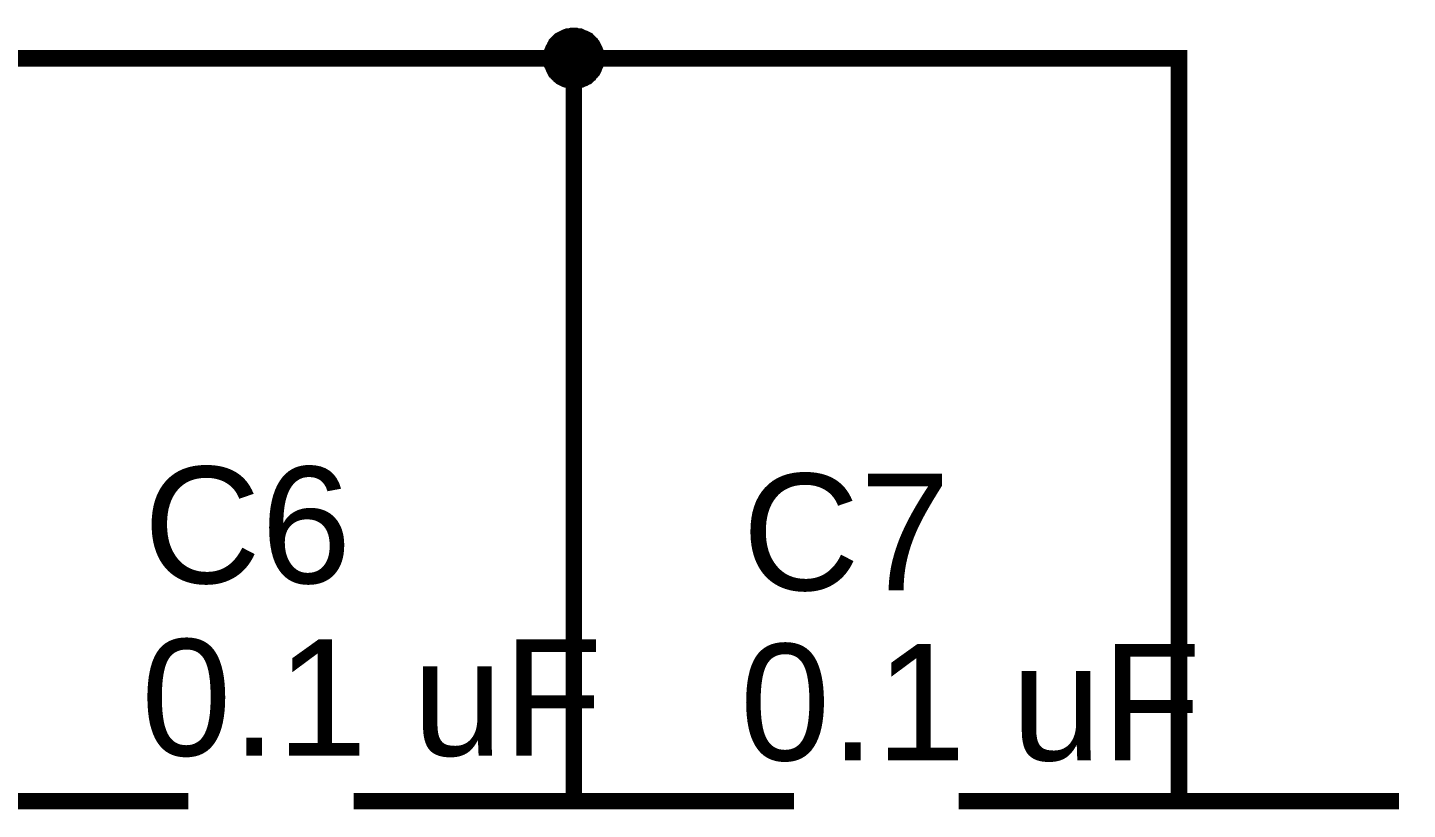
# Model space of a CAD drawing. Header units: millimetres. Extents: x 0 to 594, y 0 to 420.
# Drawn here: x 79.58 to 104.65, y 223.95 to 238.15 of the extents above; entities that cross this region are included whole.
import ezdxf

# ---------------------------------------------------------------- set-up
doc = ezdxf.new("R2010")
doc.units = ezdxf.units.MM
doc.layers.add('Sheet', color=255, linetype='Continuous')
doc.styles.get("Standard").update_dxf_attribs({"font": 'arial.ttf'})

msp = doc.modelspace()

# ---------------------------------------------------------------- linework, layer by layer
at = {"layer": 'Sheet', "color": 0}
for points, const_width in [([(88.992, 237.591), (88.992, 237.623), (88.992, 237.644), (89.003, 237.666), (89.003, 237.697), (89.003, 237.718), (89.013, 237.74), (89.024, 237.771), (89.034, 237.793), (89.045, 237.814), (89.056, 237.835), (89.066, 237.856), (89.077, 237.877), (89.087, 237.898), (89.108, 237.92), (89.119, 237.93), (89.14, 237.951), (89.161, 237.972), (89.172, 237.983), (89.193, 238.004), (89.214, 238.015), (89.235, 238.025), (89.257, 238.036), (89.278, 238.047), (89.299, 238.057), (89.32, 238.068), (89.352, 238.078), (89.373, 238.089), (89.394, 238.089), (89.426, 238.089), (89.447, 238.099), (89.468, 238.099), (89.5, 238.099)], 0.0991), ([(88.992, 237.591), (88.992, 237.623), (88.992, 237.644), (89.003, 237.666), (89.003, 237.697), (89.003, 237.718), (89.013, 237.74), (89.024, 237.771), (89.034, 237.793), (89.045, 237.814), (89.056, 237.835), (89.066, 237.856), (89.077, 237.877), (89.087, 237.898), (89.108, 237.92), (89.119, 237.93), (89.14, 237.951), (89.161, 237.972), (89.172, 237.983), (89.193, 238.004), (89.214, 238.015), (89.235, 238.025), (89.257, 238.036), (89.278, 238.047), (89.299, 238.057), (89.32, 238.068), (89.352, 238.078), (89.373, 238.089), (89.394, 238.089), (89.426, 238.089), (89.447, 238.099), (89.468, 238.099), (89.5, 238.099)], 0.0991), ([(88.992, 237.591), (88.992, 237.623), (88.992, 237.644), (89.003, 237.666), (89.003, 237.697), (89.003, 237.718), (89.013, 237.74), (89.024, 237.771), (89.034, 237.793), (89.045, 237.814), (89.056, 237.835), (89.066, 237.856), (89.077, 237.877), (89.087, 237.898), (89.108, 237.92), (89.119, 237.93), (89.14, 237.951), (89.161, 237.972), (89.172, 237.983), (89.193, 238.004), (89.214, 238.015), (89.235, 238.025), (89.257, 238.036), (89.278, 238.047), (89.299, 238.057), (89.32, 238.068), (89.352, 238.078), (89.373, 238.089), (89.394, 238.089), (89.426, 238.089), (89.447, 238.099), (89.468, 238.099), (89.5, 238.099)], 0.0991), ([(88.992, 237.591), (88.992, 237.623), (88.992, 237.644), (89.003, 237.666), (89.003, 237.697), (89.003, 237.718), (89.013, 237.74), (89.024, 237.771), (89.034, 237.793), (89.045, 237.814), (89.056, 237.835), (89.066, 237.856), (89.077, 237.877), (89.087, 237.898), (89.108, 237.92), (89.119, 237.93), (89.14, 237.951), (89.161, 237.972), (89.172, 237.983), (89.193, 238.004), (89.214, 238.015), (89.235, 238.025), (89.257, 238.036), (89.278, 238.047), (89.299, 238.057), (89.32, 238.068), (89.352, 238.078), (89.373, 238.089), (89.394, 238.089), (89.426, 238.089), (89.447, 238.099), (89.468, 238.099), (89.5, 238.099)], 0.0991), ([(88.992, 237.591), (88.992, 237.623), (88.992, 237.644), (89.003, 237.666), (89.003, 237.697), (89.003, 237.718), (89.013, 237.74), (89.024, 237.771), (89.034, 237.793), (89.045, 237.814), (89.056, 237.835), (89.066, 237.856), (89.077, 237.877), (89.087, 237.898), (89.108, 237.92), (89.119, 237.93), (89.14, 237.951), (89.161, 237.972), (89.172, 237.983), (89.193, 238.004), (89.214, 238.015), (89.235, 238.025), (89.257, 238.036), (89.278, 238.047), (89.299, 238.057), (89.32, 238.068), (89.352, 238.078), (89.373, 238.089), (89.394, 238.089), (89.426, 238.089), (89.447, 238.099), (89.468, 238.099), (89.5, 238.099)], 0.0991), ([(88.992, 237.591), (88.992, 237.623), (88.992, 237.644), (89.003, 237.666), (89.003, 237.697), (89.003, 237.718), (89.013, 237.74), (89.024, 237.771), (89.034, 237.793), (89.045, 237.814), (89.056, 237.835), (89.066, 237.856), (89.077, 237.877), (89.087, 237.898), (89.108, 237.92), (89.119, 237.93), (89.14, 237.951), (89.161, 237.972), (89.172, 237.983), (89.193, 238.004), (89.214, 238.015), (89.235, 238.025), (89.257, 238.036), (89.278, 238.047), (89.299, 238.057), (89.32, 238.068), (89.352, 238.078), (89.373, 238.089), (89.394, 238.089), (89.426, 238.089), (89.447, 238.099), (89.468, 238.099), (89.5, 238.099)], 0.0991), ([(88.992, 237.591), (88.992, 237.623), (88.992, 237.644), (89.003, 237.666), (89.003, 237.697), (89.003, 237.718), (89.013, 237.74), (89.024, 237.771), (89.034, 237.793), (89.045, 237.814), (89.056, 237.835), (89.066, 237.856), (89.077, 237.877), (89.087, 237.898), (89.108, 237.92), (89.119, 237.93), (89.14, 237.951), (89.161, 237.972), (89.172, 237.983), (89.193, 238.004), (89.214, 238.015), (89.235, 238.025), (89.257, 238.036), (89.278, 238.047), (89.299, 238.057), (89.32, 238.068), (89.352, 238.078), (89.373, 238.089), (89.394, 238.089), (89.426, 238.089), (89.447, 238.099), (89.468, 238.099), (89.5, 238.099)], 0.0991), ([(88.992, 237.591), (88.992, 237.623), (88.992, 237.644), (89.003, 237.666), (89.003, 237.697), (89.003, 237.718), (89.013, 237.74), (89.024, 237.771), (89.034, 237.793), (89.045, 237.814), (89.056, 237.835), (89.066, 237.856), (89.077, 237.877), (89.087, 237.898), (89.108, 237.92), (89.119, 237.93), (89.14, 237.951), (89.161, 237.972), (89.172, 237.983), (89.193, 238.004), (89.214, 238.015), (89.235, 238.025), (89.257, 238.036), (89.278, 238.047), (89.299, 238.057), (89.32, 238.068), (89.352, 238.078), (89.373, 238.089), (89.394, 238.089), (89.426, 238.089), (89.447, 238.099), (89.468, 238.099), (89.5, 238.099)], 0.0991), ([(89.5, 238.099), (89.5, 238.099)], 0.0991), ([(89.5, 238.099), (89.521, 238.099), (89.553, 238.099), (89.574, 238.089), (89.606, 238.089), (89.627, 238.089), (89.648, 238.078), (89.669, 238.068), (89.691, 238.057), (89.722, 238.047), (89.743, 238.036), (89.765, 238.025), (89.786, 238.015), (89.807, 238.004), (89.818, 237.983), (89.839, 237.972), (89.86, 237.951), (89.87, 237.93), (89.892, 237.92), (89.902, 237.898), (89.923, 237.877), (89.934, 237.856), (89.945, 237.835), (89.955, 237.814), (89.966, 237.793), (89.976, 237.771), (89.987, 237.74), (89.987, 237.718), (89.997, 237.697), (89.997, 237.666), (90.008, 237.644), (90.008, 237.623), (90.008, 237.591)], 0.0991), ([(89.5, 238.099), (89.5, 238.099)], 0.0991), ([(89.5, 238.099), (89.521, 238.099), (89.553, 238.099), (89.574, 238.089), (89.606, 238.089), (89.627, 238.089), (89.648, 238.078), (89.669, 238.068), (89.691, 238.057), (89.722, 238.047), (89.743, 238.036), (89.765, 238.025), (89.786, 238.015), (89.807, 238.004), (89.818, 237.983), (89.839, 237.972), (89.86, 237.951), (89.87, 237.93), (89.892, 237.92), (89.902, 237.898), (89.923, 237.877), (89.934, 237.856), (89.945, 237.835), (89.955, 237.814), (89.966, 237.793), (89.976, 237.771), (89.987, 237.74), (89.987, 237.718), (89.997, 237.697), (89.997, 237.666), (90.008, 237.644), (90.008, 237.623), (90.008, 237.591)], 0.0991), ([(89.5, 238.099), (89.5, 238.099)], 0.0991), ([(89.5, 238.099), (89.521, 238.099), (89.553, 238.099), (89.574, 238.089), (89.606, 238.089), (89.627, 238.089), (89.648, 238.078), (89.669, 238.068), (89.691, 238.057), (89.722, 238.047), (89.743, 238.036), (89.765, 238.025), (89.786, 238.015), (89.807, 238.004), (89.818, 237.983), (89.839, 237.972), (89.86, 237.951), (89.87, 237.93), (89.892, 237.92), (89.902, 237.898), (89.923, 237.877), (89.934, 237.856), (89.945, 237.835), (89.955, 237.814), (89.966, 237.793), (89.976, 237.771), (89.987, 237.74), (89.987, 237.718), (89.997, 237.697), (89.997, 237.666), (90.008, 237.644), (90.008, 237.623), (90.008, 237.591)], 0.0991), ([(89.5, 238.099), (89.5, 238.099)], 0.0991), ([(89.5, 238.099), (89.521, 238.099), (89.553, 238.099), (89.574, 238.089), (89.606, 238.089), (89.627, 238.089), (89.648, 238.078), (89.669, 238.068), (89.691, 238.057), (89.722, 238.047), (89.743, 238.036), (89.765, 238.025), (89.786, 238.015), (89.807, 238.004), (89.818, 237.983), (89.839, 237.972), (89.86, 237.951), (89.87, 237.93), (89.892, 237.92), (89.902, 237.898), (89.923, 237.877), (89.934, 237.856), (89.945, 237.835), (89.955, 237.814), (89.966, 237.793), (89.976, 237.771), (89.987, 237.74), (89.987, 237.718), (89.997, 237.697), (89.997, 237.666), (90.008, 237.644), (90.008, 237.623), (90.008, 237.591)], 0.0991), ([(89.5, 238.099), (89.5, 238.099)], 0.0991), ([(89.5, 238.099), (89.521, 238.099), (89.553, 238.099), (89.574, 238.089), (89.606, 238.089), (89.627, 238.089), (89.648, 238.078), (89.669, 238.068), (89.691, 238.057), (89.722, 238.047), (89.743, 238.036), (89.765, 238.025), (89.786, 238.015), (89.807, 238.004), (89.818, 237.983), (89.839, 237.972), (89.86, 237.951), (89.87, 237.93), (89.892, 237.92), (89.902, 237.898), (89.923, 237.877), (89.934, 237.856), (89.945, 237.835), (89.955, 237.814), (89.966, 237.793), (89.976, 237.771), (89.987, 237.74), (89.987, 237.718), (89.997, 237.697), (89.997, 237.666), (90.008, 237.644), (90.008, 237.623), (90.008, 237.591)], 0.0991), ([(89.5, 238.099), (89.5, 238.099)], 0.0991), ([(89.5, 238.099), (89.521, 238.099), (89.553, 238.099), (89.574, 238.089), (89.606, 238.089), (89.627, 238.089), (89.648, 238.078), (89.669, 238.068), (89.691, 238.057), (89.722, 238.047), (89.743, 238.036), (89.765, 238.025), (89.786, 238.015), (89.807, 238.004), (89.818, 237.983), (89.839, 237.972), (89.86, 237.951), (89.87, 237.93), (89.892, 237.92), (89.902, 237.898), (89.923, 237.877), (89.934, 237.856), (89.945, 237.835), (89.955, 237.814), (89.966, 237.793), (89.976, 237.771), (89.987, 237.74), (89.987, 237.718), (89.997, 237.697), (89.997, 237.666), (90.008, 237.644), (90.008, 237.623), (90.008, 237.591)], 0.0991), ([(89.5, 238.099), (89.5, 238.099)], 0.0991), ([(89.5, 238.099), (89.521, 238.099), (89.553, 238.099), (89.574, 238.089), (89.606, 238.089), (89.627, 238.089), (89.648, 238.078), (89.669, 238.068), (89.691, 238.057), (89.722, 238.047), (89.743, 238.036), (89.765, 238.025), (89.786, 238.015), (89.807, 238.004), (89.818, 237.983), (89.839, 237.972), (89.86, 237.951), (89.87, 237.93), (89.892, 237.92), (89.902, 237.898), (89.923, 237.877), (89.934, 237.856), (89.945, 237.835), (89.955, 237.814), (89.966, 237.793), (89.976, 237.771), (89.987, 237.74), (89.987, 237.718), (89.997, 237.697), (89.997, 237.666), (90.008, 237.644), (90.008, 237.623), (90.008, 237.591)], 0.0991), ([(89.5, 238.099), (89.5, 238.099)], 0.0991), ([(89.5, 238.099), (89.521, 238.099), (89.553, 238.099), (89.574, 238.089), (89.606, 238.089), (89.627, 238.089), (89.648, 238.078), (89.669, 238.068), (89.691, 238.057), (89.722, 238.047), (89.743, 238.036), (89.765, 238.025), (89.786, 238.015), (89.807, 238.004), (89.818, 237.983), (89.839, 237.972), (89.86, 237.951), (89.87, 237.93), (89.892, 237.92), (89.902, 237.898), (89.923, 237.877), (89.934, 237.856), (89.945, 237.835), (89.955, 237.814), (89.966, 237.793), (89.976, 237.771), (89.987, 237.74), (89.987, 237.718), (89.997, 237.697), (89.997, 237.666), (90.008, 237.644), (90.008, 237.623), (90.008, 237.591)], 0.0991), ([(35.495, 230.596), (35.495, 237.591), (45.496, 237.591), (56.502, 237.591), (67.498, 237.591), (78.494, 237.591), (89.5, 237.591), (100.496, 237.591), (100.496, 230.596)], 0.3), ([(89.5, 230.596), (89.5, 237.591)], 0.3), ([(89.5, 237.083), (89.468, 237.083), (89.447, 237.083), (89.426, 237.094), (89.394, 237.094), (89.373, 237.105), (89.352, 237.105), (89.32, 237.115), (89.299, 237.126), (89.278, 237.136), (89.257, 237.147), (89.235, 237.158), (89.214, 237.168), (89.193, 237.189), (89.172, 237.2), (89.161, 237.221), (89.14, 237.232), (89.119, 237.253), (89.108, 237.274), (89.087, 237.285), (89.077, 237.306), (89.066, 237.327), (89.056, 237.348), (89.045, 237.369), (89.034, 237.401), (89.024, 237.422), (89.013, 237.443), (89.003, 237.464), (89.003, 237.486), (89.003, 237.517), (88.992, 237.539), (88.992, 237.57), (88.992, 237.591)], 0.0991), ([(88.992, 237.591), (88.992, 237.591)], 0.0991), ([(89.5, 237.083), (89.468, 237.083), (89.447, 237.083), (89.426, 237.094), (89.394, 237.094), (89.373, 237.105), (89.352, 237.105), (89.32, 237.115), (89.299, 237.126), (89.278, 237.136), (89.257, 237.147), (89.235, 237.158), (89.214, 237.168), (89.193, 237.189), (89.172, 237.2), (89.161, 237.221), (89.14, 237.232), (89.119, 237.253), (89.108, 237.274), (89.087, 237.285), (89.077, 237.306), (89.066, 237.327), (89.056, 237.348), (89.045, 237.369), (89.034, 237.401), (89.024, 237.422), (89.013, 237.443), (89.003, 237.464), (89.003, 237.486), (89.003, 237.517), (88.992, 237.539), (88.992, 237.57), (88.992, 237.591)], 0.0991), ([(88.992, 237.591), (88.992, 237.591)], 0.0991), ([(89.5, 237.083), (89.468, 237.083), (89.447, 237.083), (89.426, 237.094), (89.394, 237.094), (89.373, 237.105), (89.352, 237.105), (89.32, 237.115), (89.299, 237.126), (89.278, 237.136), (89.257, 237.147), (89.235, 237.158), (89.214, 237.168), (89.193, 237.189), (89.172, 237.2), (89.161, 237.221), (89.14, 237.232), (89.119, 237.253), (89.108, 237.274), (89.087, 237.285), (89.077, 237.306), (89.066, 237.327), (89.056, 237.348), (89.045, 237.369), (89.034, 237.401), (89.024, 237.422), (89.013, 237.443), (89.003, 237.464), (89.003, 237.486), (89.003, 237.517), (88.992, 237.539), (88.992, 237.57), (88.992, 237.591)], 0.0991), ([(88.992, 237.591), (88.992, 237.591)], 0.0991), ([(89.5, 237.083), (89.468, 237.083), (89.447, 237.083), (89.426, 237.094), (89.394, 237.094), (89.373, 237.105), (89.352, 237.105), (89.32, 237.115), (89.299, 237.126), (89.278, 237.136), (89.257, 237.147), (89.235, 237.158), (89.214, 237.168), (89.193, 237.189), (89.172, 237.2), (89.161, 237.221), (89.14, 237.232), (89.119, 237.253), (89.108, 237.274), (89.087, 237.285), (89.077, 237.306), (89.066, 237.327), (89.056, 237.348), (89.045, 237.369), (89.034, 237.401), (89.024, 237.422), (89.013, 237.443), (89.003, 237.464), (89.003, 237.486), (89.003, 237.517), (88.992, 237.539), (88.992, 237.57), (88.992, 237.591)], 0.0991), ([(88.992, 237.591), (88.992, 237.591)], 0.0991), ([(89.5, 237.083), (89.468, 237.083), (89.447, 237.083), (89.426, 237.094), (89.394, 237.094), (89.373, 237.105), (89.352, 237.105), (89.32, 237.115), (89.299, 237.126), (89.278, 237.136), (89.257, 237.147), (89.235, 237.158), (89.214, 237.168), (89.193, 237.189), (89.172, 237.2), (89.161, 237.221), (89.14, 237.232), (89.119, 237.253), (89.108, 237.274), (89.087, 237.285), (89.077, 237.306), (89.066, 237.327), (89.056, 237.348), (89.045, 237.369), (89.034, 237.401), (89.024, 237.422), (89.013, 237.443), (89.003, 237.464), (89.003, 237.486), (89.003, 237.517), (88.992, 237.539), (88.992, 237.57), (88.992, 237.591)], 0.0991), ([(88.992, 237.591), (88.992, 237.591)], 0.0991), ([(89.5, 237.083), (89.468, 237.083), (89.447, 237.083), (89.426, 237.094), (89.394, 237.094), (89.373, 237.105), (89.352, 237.105), (89.32, 237.115), (89.299, 237.126), (89.278, 237.136), (89.257, 237.147), (89.235, 237.158), (89.214, 237.168), (89.193, 237.189), (89.172, 237.2), (89.161, 237.221), (89.14, 237.232), (89.119, 237.253), (89.108, 237.274), (89.087, 237.285), (89.077, 237.306), (89.066, 237.327), (89.056, 237.348), (89.045, 237.369), (89.034, 237.401), (89.024, 237.422), (89.013, 237.443), (89.003, 237.464), (89.003, 237.486), (89.003, 237.517), (88.992, 237.539), (88.992, 237.57), (88.992, 237.591)], 0.0991), ([(88.992, 237.591), (88.992, 237.591)], 0.0991), ([(89.5, 237.083), (89.468, 237.083), (89.447, 237.083), (89.426, 237.094), (89.394, 237.094), (89.373, 237.105), (89.352, 237.105), (89.32, 237.115), (89.299, 237.126), (89.278, 237.136), (89.257, 237.147), (89.235, 237.158), (89.214, 237.168), (89.193, 237.189), (89.172, 237.2), (89.161, 237.221), (89.14, 237.232), (89.119, 237.253), (89.108, 237.274), (89.087, 237.285), (89.077, 237.306), (89.066, 237.327), (89.056, 237.348), (89.045, 237.369), (89.034, 237.401), (89.024, 237.422), (89.013, 237.443), (89.003, 237.464), (89.003, 237.486), (89.003, 237.517), (88.992, 237.539), (88.992, 237.57), (88.992, 237.591)], 0.0991), ([(88.992, 237.591), (88.992, 237.591)], 0.0991), ([(89.5, 237.083), (89.468, 237.083), (89.447, 237.083), (89.426, 237.094), (89.394, 237.094), (89.373, 237.105), (89.352, 237.105), (89.32, 237.115), (89.299, 237.126), (89.278, 237.136), (89.257, 237.147), (89.235, 237.158), (89.214, 237.168), (89.193, 237.189), (89.172, 237.2), (89.161, 237.221), (89.14, 237.232), (89.119, 237.253), (89.108, 237.274), (89.087, 237.285), (89.077, 237.306), (89.066, 237.327), (89.056, 237.348), (89.045, 237.369), (89.034, 237.401), (89.024, 237.422), (89.013, 237.443), (89.003, 237.464), (89.003, 237.486), (89.003, 237.517), (88.992, 237.539), (88.992, 237.57), (88.992, 237.591)], 0.0991), ([(88.992, 237.591), (88.992, 237.591)], 0.0991), ([(90.008, 237.591), (90.008, 237.57), (90.008, 237.539), (89.997, 237.517), (89.997, 237.486), (89.987, 237.464), (89.987, 237.443), (89.976, 237.422), (89.966, 237.401), (89.955, 237.369), (89.945, 237.348), (89.934, 237.327), (89.923, 237.306), (89.902, 237.285), (89.892, 237.274), (89.87, 237.253), (89.86, 237.232), (89.839, 237.221), (89.818, 237.2), (89.807, 237.189), (89.786, 237.168), (89.765, 237.158), (89.743, 237.147), (89.722, 237.136), (89.691, 237.126), (89.669, 237.115), (89.648, 237.105), (89.627, 237.105), (89.606, 237.094), (89.574, 237.094), (89.553, 237.083), (89.521, 237.083), (89.5, 237.083)], 0.0991), ([(90.008, 237.591), (90.008, 237.57), (90.008, 237.539), (89.997, 237.517), (89.997, 237.486), (89.987, 237.464), (89.987, 237.443), (89.976, 237.422), (89.966, 237.401), (89.955, 237.369), (89.945, 237.348), (89.934, 237.327), (89.923, 237.306), (89.902, 237.285), (89.892, 237.274), (89.87, 237.253), (89.86, 237.232), (89.839, 237.221), (89.818, 237.2), (89.807, 237.189), (89.786, 237.168), (89.765, 237.158), (89.743, 237.147), (89.722, 237.136), (89.691, 237.126), (89.669, 237.115), (89.648, 237.105), (89.627, 237.105), (89.606, 237.094), (89.574, 237.094), (89.553, 237.083), (89.521, 237.083), (89.5, 237.083)], 0.0991), ([(90.008, 237.591), (90.008, 237.57), (90.008, 237.539), (89.997, 237.517), (89.997, 237.486), (89.987, 237.464), (89.987, 237.443), (89.976, 237.422), (89.966, 237.401), (89.955, 237.369), (89.945, 237.348), (89.934, 237.327), (89.923, 237.306), (89.902, 237.285), (89.892, 237.274), (89.87, 237.253), (89.86, 237.232), (89.839, 237.221), (89.818, 237.2), (89.807, 237.189), (89.786, 237.168), (89.765, 237.158), (89.743, 237.147), (89.722, 237.136), (89.691, 237.126), (89.669, 237.115), (89.648, 237.105), (89.627, 237.105), (89.606, 237.094), (89.574, 237.094), (89.553, 237.083), (89.521, 237.083), (89.5, 237.083)], 0.0991), ([(90.008, 237.591), (90.008, 237.57), (90.008, 237.539), (89.997, 237.517), (89.997, 237.486), (89.987, 237.464), (89.987, 237.443), (89.976, 237.422), (89.966, 237.401), (89.955, 237.369), (89.945, 237.348), (89.934, 237.327), (89.923, 237.306), (89.902, 237.285), (89.892, 237.274), (89.87, 237.253), (89.86, 237.232), (89.839, 237.221), (89.818, 237.2), (89.807, 237.189), (89.786, 237.168), (89.765, 237.158), (89.743, 237.147), (89.722, 237.136), (89.691, 237.126), (89.669, 237.115), (89.648, 237.105), (89.627, 237.105), (89.606, 237.094), (89.574, 237.094), (89.553, 237.083), (89.521, 237.083), (89.5, 237.083)], 0.0991), ([(90.008, 237.591), (90.008, 237.57), (90.008, 237.539), (89.997, 237.517), (89.997, 237.486), (89.987, 237.464), (89.987, 237.443), (89.976, 237.422), (89.966, 237.401), (89.955, 237.369), (89.945, 237.348), (89.934, 237.327), (89.923, 237.306), (89.902, 237.285), (89.892, 237.274), (89.87, 237.253), (89.86, 237.232), (89.839, 237.221), (89.818, 237.2), (89.807, 237.189), (89.786, 237.168), (89.765, 237.158), (89.743, 237.147), (89.722, 237.136), (89.691, 237.126), (89.669, 237.115), (89.648, 237.105), (89.627, 237.105), (89.606, 237.094), (89.574, 237.094), (89.553, 237.083), (89.521, 237.083), (89.5, 237.083)], 0.0991), ([(90.008, 237.591), (90.008, 237.57), (90.008, 237.539), (89.997, 237.517), (89.997, 237.486), (89.987, 237.464), (89.987, 237.443), (89.976, 237.422), (89.966, 237.401), (89.955, 237.369), (89.945, 237.348), (89.934, 237.327), (89.923, 237.306), (89.902, 237.285), (89.892, 237.274), (89.87, 237.253), (89.86, 237.232), (89.839, 237.221), (89.818, 237.2), (89.807, 237.189), (89.786, 237.168), (89.765, 237.158), (89.743, 237.147), (89.722, 237.136), (89.691, 237.126), (89.669, 237.115), (89.648, 237.105), (89.627, 237.105), (89.606, 237.094), (89.574, 237.094), (89.553, 237.083), (89.521, 237.083), (89.5, 237.083)], 0.0991), ([(90.008, 237.591), (90.008, 237.57), (90.008, 237.539), (89.997, 237.517), (89.997, 237.486), (89.987, 237.464), (89.987, 237.443), (89.976, 237.422), (89.966, 237.401), (89.955, 237.369), (89.945, 237.348), (89.934, 237.327), (89.923, 237.306), (89.902, 237.285), (89.892, 237.274), (89.87, 237.253), (89.86, 237.232), (89.839, 237.221), (89.818, 237.2), (89.807, 237.189), (89.786, 237.168), (89.765, 237.158), (89.743, 237.147), (89.722, 237.136), (89.691, 237.126), (89.669, 237.115), (89.648, 237.105), (89.627, 237.105), (89.606, 237.094), (89.574, 237.094), (89.553, 237.083), (89.521, 237.083), (89.5, 237.083)], 0.0991), ([(90.008, 237.591), (90.008, 237.57), (90.008, 237.539), (89.997, 237.517), (89.997, 237.486), (89.987, 237.464), (89.987, 237.443), (89.976, 237.422), (89.966, 237.401), (89.955, 237.369), (89.945, 237.348), (89.934, 237.327), (89.923, 237.306), (89.902, 237.285), (89.892, 237.274), (89.87, 237.253), (89.86, 237.232), (89.839, 237.221), (89.818, 237.2), (89.807, 237.189), (89.786, 237.168), (89.765, 237.158), (89.743, 237.147), (89.722, 237.136), (89.691, 237.126), (89.669, 237.115), (89.648, 237.105), (89.627, 237.105), (89.606, 237.094), (89.574, 237.094), (89.553, 237.083), (89.521, 237.083), (89.5, 237.083)], 0.0991), ([(90.008, 237.591), (90.008, 237.591), (90.008, 237.591), (90.008, 237.591), (90.008, 237.591), (90.008, 237.591), (90.008, 237.591), (90.008, 237.591), (90.008, 237.591), (90.008, 237.591), (90.008, 237.591), (90.008, 237.591), (90.008, 237.591), (90.008, 237.591), (90.008, 237.591), (90.008, 237.591), (90.008, 237.591), (90.008, 237.591), (90.008, 237.591), (90.008, 237.591), (90.008, 237.591), (90.008, 237.591), (90.008, 237.591), (90.008, 237.591), (90.008, 237.591), (90.008, 237.591), (90.008, 237.591), (90.008, 237.591), (90.008, 237.591), (90.008, 237.591), (90.008, 237.591), (90.008, 237.591), (90.008, 237.591)], 0.0991), ([(90.008, 237.591), (90.008, 237.591)], 0.0991), ([(90.008, 237.591), (90.008, 237.591), (90.008, 237.591), (90.008, 237.591), (90.008, 237.591), (90.008, 237.591), (90.008, 237.591), (90.008, 237.591), (90.008, 237.591), (90.008, 237.591), (90.008, 237.591), (90.008, 237.591), (90.008, 237.591), (90.008, 237.591), (90.008, 237.591), (90.008, 237.591), (90.008, 237.591), (90.008, 237.591), (90.008, 237.591), (90.008, 237.591), (90.008, 237.591), (90.008, 237.591), (90.008, 237.591), (90.008, 237.591), (90.008, 237.591), (90.008, 237.591), (90.008, 237.591), (90.008, 237.591), (90.008, 237.591), (90.008, 237.591), (90.008, 237.591), (90.008, 237.591), (90.008, 237.591)], 0.0991), ([(90.008, 237.591), (90.008, 237.591)], 0.0991), ([(90.008, 237.591), (90.008, 237.591), (90.008, 237.591), (90.008, 237.591), (90.008, 237.591), (90.008, 237.591), (90.008, 237.591), (90.008, 237.591), (90.008, 237.591), (90.008, 237.591), (90.008, 237.591), (90.008, 237.591), (90.008, 237.591), (90.008, 237.591), (90.008, 237.591), (90.008, 237.591), (90.008, 237.591), (90.008, 237.591), (90.008, 237.591), (90.008, 237.591), (90.008, 237.591), (90.008, 237.591), (90.008, 237.591), (90.008, 237.591), (90.008, 237.591), (90.008, 237.591), (90.008, 237.591), (90.008, 237.591), (90.008, 237.591), (90.008, 237.591), (90.008, 237.591), (90.008, 237.591), (90.008, 237.591)], 0.0991), ([(90.008, 237.591), (90.008, 237.591)], 0.0991), ([(90.008, 237.591), (90.008, 237.591), (90.008, 237.591), (90.008, 237.591), (90.008, 237.591), (90.008, 237.591), (90.008, 237.591), (90.008, 237.591), (90.008, 237.591), (90.008, 237.591), (90.008, 237.591), (90.008, 237.591), (90.008, 237.591), (90.008, 237.591), (90.008, 237.591), (90.008, 237.591), (90.008, 237.591), (90.008, 237.591), (90.008, 237.591), (90.008, 237.591), (90.008, 237.591), (90.008, 237.591), (90.008, 237.591), (90.008, 237.591), (90.008, 237.591), (90.008, 237.591), (90.008, 237.591), (90.008, 237.591), (90.008, 237.591), (90.008, 237.591), (90.008, 237.591), (90.008, 237.591), (90.008, 237.591)], 0.0991), ([(90.008, 237.591), (90.008, 237.591)], 0.0991), ([(90.008, 237.591), (90.008, 237.591), (90.008, 237.591), (90.008, 237.591), (90.008, 237.591), (90.008, 237.591), (90.008, 237.591), (90.008, 237.591), (90.008, 237.591), (90.008, 237.591), (90.008, 237.591), (90.008, 237.591), (90.008, 237.591), (90.008, 237.591), (90.008, 237.591), (90.008, 237.591), (90.008, 237.591), (90.008, 237.591), (90.008, 237.591), (90.008, 237.591), (90.008, 237.591), (90.008, 237.591), (90.008, 237.591), (90.008, 237.591), (90.008, 237.591), (90.008, 237.591), (90.008, 237.591), (90.008, 237.591), (90.008, 237.591), (90.008, 237.591), (90.008, 237.591), (90.008, 237.591), (90.008, 237.591)], 0.0991), ([(90.008, 237.591), (90.008, 237.591)], 0.0991), ([(90.008, 237.591), (90.008, 237.591), (90.008, 237.591), (90.008, 237.591), (90.008, 237.591), (90.008, 237.591), (90.008, 237.591), (90.008, 237.591), (90.008, 237.591), (90.008, 237.591), (90.008, 237.591), (90.008, 237.591), (90.008, 237.591), (90.008, 237.591), (90.008, 237.591), (90.008, 237.591), (90.008, 237.591), (90.008, 237.591), (90.008, 237.591), (90.008, 237.591), (90.008, 237.591), (90.008, 237.591), (90.008, 237.591), (90.008, 237.591), (90.008, 237.591), (90.008, 237.591), (90.008, 237.591), (90.008, 237.591), (90.008, 237.591), (90.008, 237.591), (90.008, 237.591), (90.008, 237.591), (90.008, 237.591)], 0.0991), ([(90.008, 237.591), (90.008, 237.591)], 0.0991), ([(90.008, 237.591), (90.008, 237.591), (90.008, 237.591), (90.008, 237.591), (90.008, 237.591), (90.008, 237.591), (90.008, 237.591), (90.008, 237.591), (90.008, 237.591), (90.008, 237.591), (90.008, 237.591), (90.008, 237.591), (90.008, 237.591), (90.008, 237.591), (90.008, 237.591), (90.008, 237.591), (90.008, 237.591), (90.008, 237.591), (90.008, 237.591), (90.008, 237.591), (90.008, 237.591), (90.008, 237.591), (90.008, 237.591), (90.008, 237.591), (90.008, 237.591), (90.008, 237.591), (90.008, 237.591), (90.008, 237.591), (90.008, 237.591), (90.008, 237.591), (90.008, 237.591), (90.008, 237.591), (90.008, 237.591)], 0.0991), ([(90.008, 237.591), (90.008, 237.591)], 0.0991), ([(90.008, 237.591), (90.008, 237.591), (90.008, 237.591), (90.008, 237.591), (90.008, 237.591), (90.008, 237.591), (90.008, 237.591), (90.008, 237.591), (90.008, 237.591), (90.008, 237.591), (90.008, 237.591), (90.008, 237.591), (90.008, 237.591), (90.008, 237.591), (90.008, 237.591), (90.008, 237.591), (90.008, 237.591), (90.008, 237.591), (90.008, 237.591), (90.008, 237.591), (90.008, 237.591), (90.008, 237.591), (90.008, 237.591), (90.008, 237.591), (90.008, 237.591), (90.008, 237.591), (90.008, 237.591), (90.008, 237.591), (90.008, 237.591), (90.008, 237.591), (90.008, 237.591), (90.008, 237.591), (90.008, 237.591)], 0.0991), ([(90.008, 237.591), (90.008, 237.591)], 0.0991), ([(89.5, 230.596), (89.5, 224.097)], 0.3), ([(89.5, 225.6), (89.5, 230.596)], 0.3), ([(100.496, 230.596), (100.496, 224.097)], 0.3), ([(100.496, 225.6), (100.496, 230.596)], 0.3), ([(74.493, 224.097), (82.494, 224.097)], 0.3), ([(85.5, 224.097), (93.5, 224.097)], 0.3), ([(96.495, 224.097), (104.496, 224.097)], 0.3)]:
    msp.add_lwpolyline(points, dxfattribs=dict(at, const_width=const_width))
at = {"layer": 'Sheet', "color": 0, "const_width": 0.508}
msp.add_lwpolyline([(89.225, 237.6, 1), (89.733, 237.6, 1)], format="xyb", close=True, dxfattribs=at)

# ---------------------------------------------------------------- texts
at = {"layer": 'Sheet', "color": 0}
for s, p in [('C6', (81.679, 228.056)), ('C7', (92.559, 227.929)), ('0.1 uF', (81.637, 224.923)), ('0.1 uF', (92.516, 224.838))]:
    msp.add_text(s, height=2.1167, dxfattribs=at).set_placement(p)

doc.saveas('drawing.dxf')
